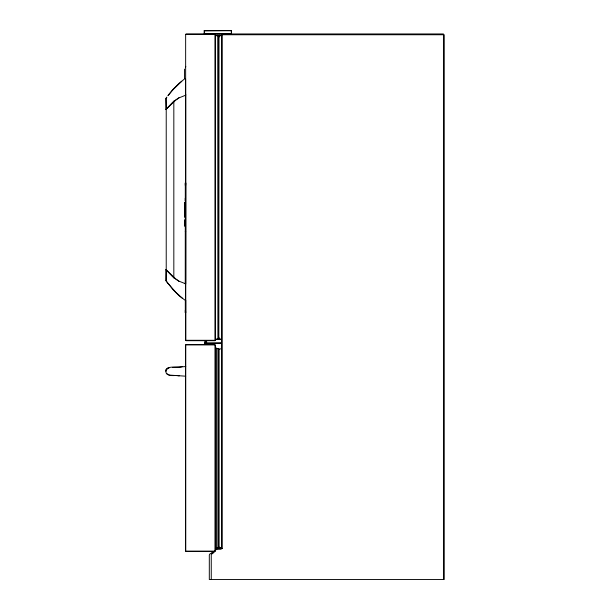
<?xml version="1.0" encoding="UTF-8"?>
<svg xmlns="http://www.w3.org/2000/svg" width="610" height="610" viewBox="0 0 610 610"><rect width="100%" height="100%" fill="white"/><g stroke="black" fill="none" stroke-linecap="round" stroke-linejoin="round"><path stroke-width="0.91" d="M169.534 367.487L168.047 367.861L166.05 369.881L166.05 372.847C168.627 377.346 175.123 374.662 179.195 375.912M185.257 198.212L185.257 200.804M185.257 185.318L185.31 182.84L185.257 284.054M185.31 310.238L185.31 312.716L185.31 300.669M185.653 185.318L185.707 182.84L185.653 283.528M179.203 97.539L172.752 102.167L165.92 109.442L175.977 99.903L179.203 97.798L185.653 95.213L185.638 79.323M215.017 551.104L185.653 551.104L185.638 376.187L169.527 375.089L166.85 373.823M185.653 366.778L185.653 344.924L215.017 344.924M185.638 376.355L185.653 366.404M185.745 340.296L185.745 300.272M185.745 284.069L185.745 94.397M215.399 340.296L215.406 34.358M218.182 36.547L218.182 338.176L218.022 339.564L215.521 339.564L215.521 35.166L218.022 35.166L218.182 36.547L218.837 36.547L221.453 35.166L218.998 35.166L218.83 338.176L218.998 339.564L221.453 339.564L221.46 34.747L221.46 548.07L215.33 549.015M185.707 311.748L185.661 312.716L185.653 283.825L179.203 281.248L175.977 279.136L165.92 269.605L172.752 276.879L179.195 281.507M215.521 339.419L218.837 338.184L221.453 339.564M218.998 35.166L218.998 37.065M165.76 371.368L166.05 369.881M165.889 98.469L166.85 97.112L165.76 98.896L166.05 109.358M185.409 67.573L185.783 66.353M166.85 368.699L166.05 370.278C169.077 364.658 177.563 368.57 182.428 366.625M221.46 343.163L221.46 342.301L221.46 343.163L204.746 343.163L205.105 343.011M168.04 95.381L172.76 89.639M168.04 95.701L172.76 89.952M172.752 89.952L181.78 81.275M172.752 89.639L179.203 83.219L185.005 78.591M204.19 30.736L231.335 30.5L231.571 33.626L204.19 33.626L204.19 30.736L231.571 30.736M216.581 548.039L215.528 549.046L215.528 347.395L216.581 348.394L218.532 348.897L218.532 547.536L216.581 548.039L216.581 348.394M220.66 548.489L221.46 547.765M211.472 553.483L213.782 551.661L209.832 553.994L209.306 555.054L209.306 579.5L444.24 579.5L444.24 34.747M222.254 33.954L222.254 548.481L220.66 549.274L216.298 549.282L213.782 552.63L211.258 554.437L211.258 579.5M168.047 368.036L169.534 367.647M172.76 367.433L185.653 366.572M186.042 33.962L443.447 33.954M222.254 34.747L443.447 34.747L443.447 579.5M185.257 231.449L185.707 231.449M186.042 340.693L215.132 340.693M221.46 340.815L221.46 345.847M186.05 344.528L215.017 344.528L215.017 551.501L186.05 551.501M221.453 348.897L219.112 348.897L219.112 547.536L221.453 547.536M218.532 349.4L219.112 349.4M218.532 547.033L219.112 547.033M230.694 33.626L230.938 33.626M216.847 35.86L215.521 35.243M221.46 548.07L222.254 548.481M168.04 283.337L175.977 292.487L182.428 298.32M175.977 292.487L179.203 295.537M172.752 289.399L179.203 295.827L185.638 300.638M172.76 289.399L165.889 280.569L166.05 269.681M165.889 280.569L168.047 283.658M221.3 342.301L221.3 343.011L204.746 343.163M218.022 35.166L218.182 338.176M184.533 69.105L184.548 78.614M231.335 30.5L231.335 33.626M218.998 337.658L218.998 339.564M217.945 348.394L217.945 548.039M215.414 345.481L215.414 550.548M206.615 342.972L206.615 340.837L205.12 340.837L205.105 343.163L205.494 343.163M206.47 340.837L206.47 342.972M206.317 340.837L206.317 342.972M205.417 340.837L205.417 342.972M205.265 340.837L205.265 342.972M204.426 30.5L204.426 33.626M185.653 344.924L185.653 551.104M184.533 214.529L184.472 202.512L184.464 217.29M184.517 220.05L184.533 225.975M184.464 220.05L184.449 225.975M173.827 100.993L173.827 278.023M166.225 99.087L166.225 279.929M185.646 34.358L185.646 340.296L215.002 340.296L215.01 34.358L185.646 34.358"/></g></svg>
